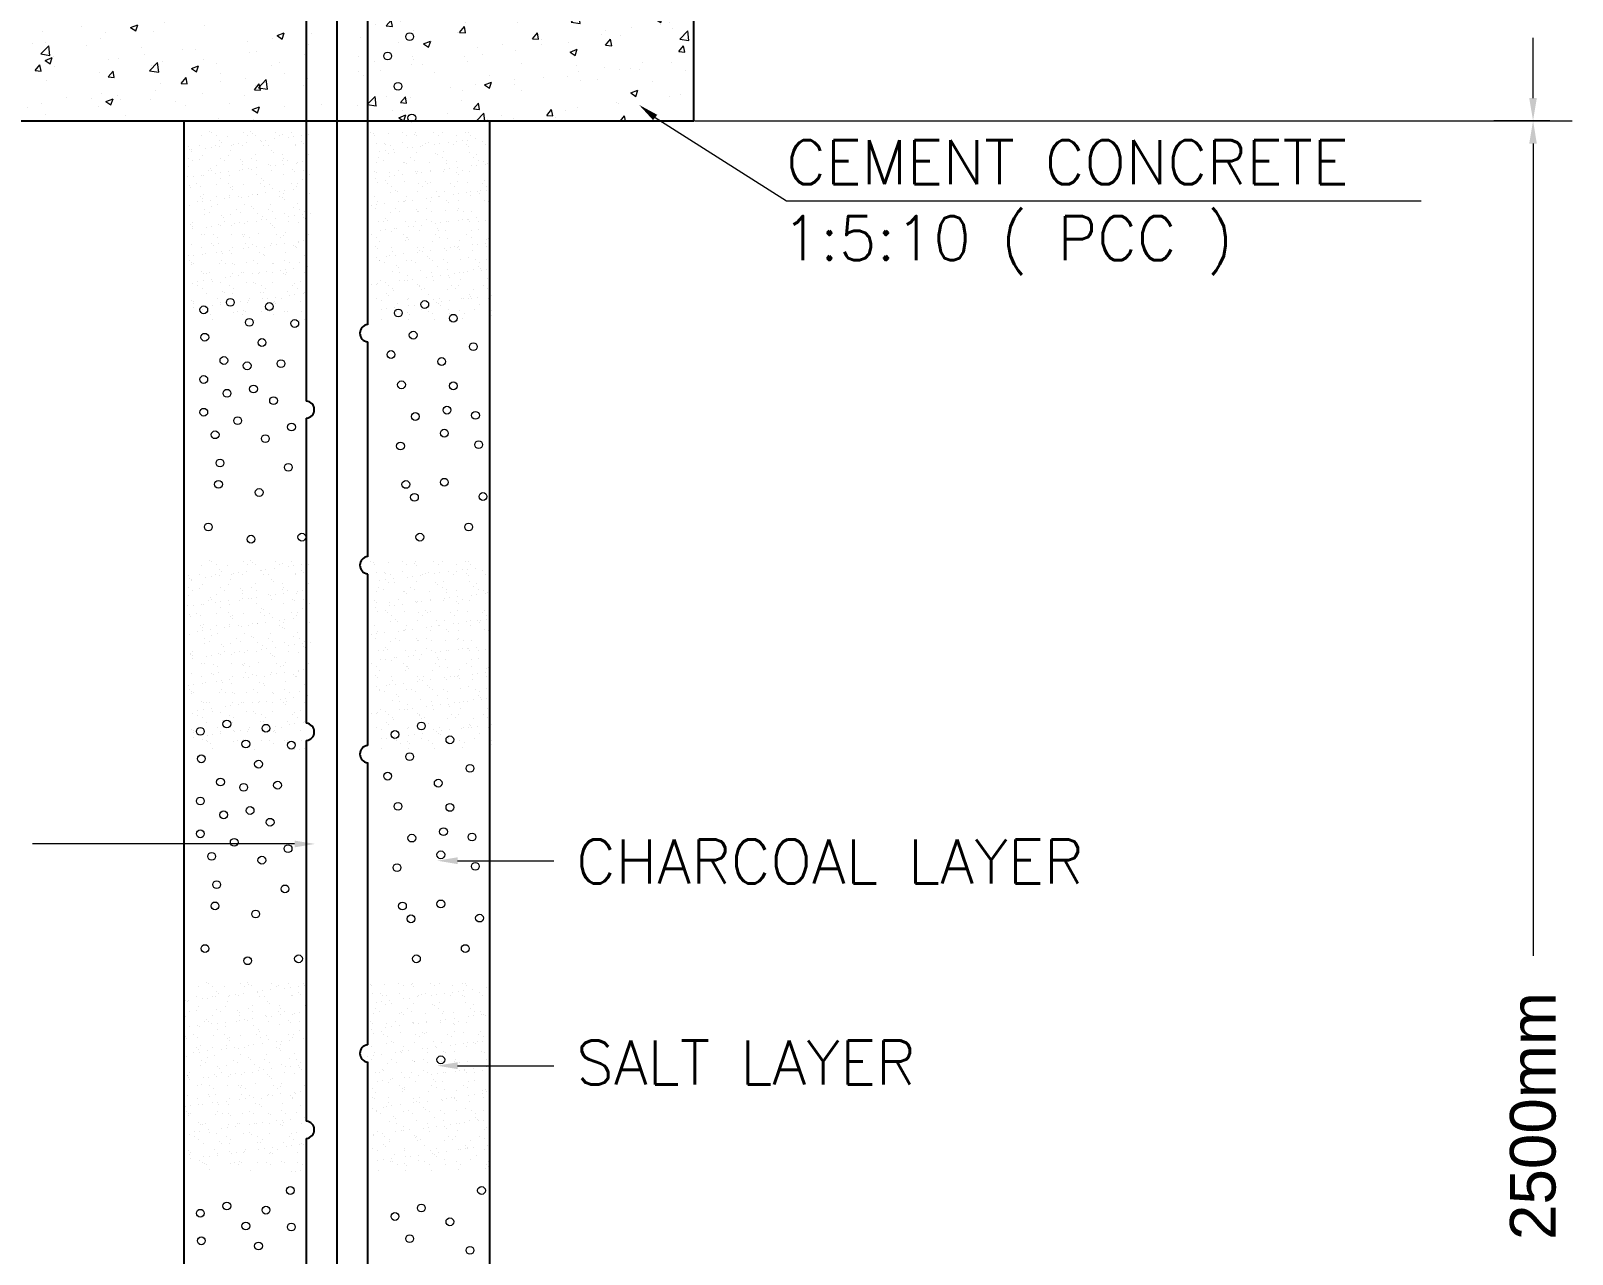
# Model space of a CAD drawing. Extents: x 3505867 to 3988380, y -625948 to -590408.
# Drawn here: x 3724660 to 3727260, y -615941 to -613877 of the extents above; entities that cross this region are included whole.
import ezdxf

# ---------------------------------------------------------------- set-up
doc = ezdxf.new("R2010")
doc.units = 0
doc.header["$LTSCALE"] = 6
doc.header["$MEASUREMENT"] = 0
doc.linetypes.add('CENTER', pattern=[50.8, 31.75, -6.35, 6.35, -6.35])
doc.layers.get('0').update_dxf_attribs({"linetype": 'CONTINUOUS'})
doc.layers.add('ELECTRICAL', color=5, linetype='CONTINUOUS')
doc.layers.add('EP', color=3, linetype='CONTINUOUS')
for name, color, linetype, lineweight in [('HAT', 250, 'CONTINUOUS', 5), ('TXT', 7, 'CONTINUOUS', 18), ('WORKING', 113, 'CONTINUOUS', 0)]:
    doc.layers.add(name, color=color, linetype=linetype, lineweight=lineweight)
doc.styles.add('ARIAL', font='')
doc.styles.add('ROMANS', font='romans.shx')
doc.styles.get('ARIAL').set_extended_font_data('Arial')

# ---------------------------------------------------------------- blocks, each defined once
blk = doc.blocks.new('*X205')
at = {"color": 0}
for p, q in [((2551.5, 7371.3), (2552.6, 7371.7)), ((2551.5, 7371.3), (2556.5, 7367.9)), ((2556.5, 7367.9), (2557.8, 7371.7)), ((2564.7, 7371.5), (2564.7, 7371.5)), ((2728.7, 7368.1), (2728.7, 7368.1)), ((2874.4, 7371.1), (2874.9, 7371.7)), ((2874.4, 7371.1), (2880.4, 7370.5)), ((2880.4, 7370.5), (2880.2, 7371.7)), ((2946.1, 7364.8), (2951, 7370.5)), ((2952.1, 7364.3), (2951, 7370.5)), ((2960.5, 7369.4), (2960.5, 7369.4)), ((3023.6, 7367.7), (3023.6, 7367.7)), ((3074.5, 7368.5), (3074.5, 7368.5)), ((3127.5, 7368.5), (3130.5, 7371.7)), ((3127.5, 7368.5), (3136.4, 7367.1)), ((3136.4, 7367.1), (3135.8, 7371.7)), ((3210.4, 7371.5), (3210.9, 7371.7)), ((3210.4, 7371.5), (3215.4, 7368.1)), ((3215.4, 7368.1), (3216.6, 7371.7)), ((3224.2, 7368.2), (3224.2, 7368.2)), ((2583.6, 7355.8), (2583.6, 7355.8)), ((2608.6, 7359.1), (2608.6, 7359.1)), ((2646.5, 7364.1), (2646.5, 7364.1)), ((2665.9, 7352.1), (2665.9, 7352.1)), ((2670.4, 7358.1), (2670.4, 7358.1)), ((2695.2, 7363.3), (2702.2, 7365.9)), ((2695.2, 7363.3), (2700.2, 7359.9)), ((2700.2, 7359.9), (2702.2, 7365.9)), ((2717.3, 7359.1), (2717.3, 7359.1)), ((2767.8, 7365.5), (2767.8, 7365.5)), ((2834.4, 7352.9), (2834.4, 7352.9)), ((2838.9, 7355.3), (2845.9, 7357.9)), ((2838.9, 7355.3), (2843.9, 7351.9)), ((2843.9, 7351.9), (2845.9, 7357.9)), ((2872.3, 7357.8), (2872.3, 7357.8)), ((2920.3, 7353.2), (2920.3, 7353.2)), ((2935.5, 7366.2), (2935.5, 7366.2)), ((2946.1, 7364.8), (2952.1, 7364.3)), ((2972.3, 7360.7), (2972.3, 7360.7)), ((3016.2, 7358.5), (3016.2, 7358.5)), ((3017.9, 7358.5), (3022.7, 7364.3)), ((3017.9, 7358.5), (3023.9, 7358)), ((3023.9, 7358), (3022.7, 7364.3)), ((3089.6, 7352.2), (3094.4, 7358)), ((3089.6, 7352.2), (3095.6, 7351.7)), ((3095.6, 7351.7), (3094.4, 7358)), ((3156.8, 7356.6), (3156.8, 7356.6)), ((3161.3, 7359.9), (3161.3, 7359.9)), ((3161.3, 7346), (3166.1, 7351.7)), ((3167.3, 7345.4), (3166.2, 7351.7)), ((3176.2, 7355.4), (3176.2, 7355.4)), ((3186.3, 7363.2), (3186.3, 7363.2)), ((3215.1, 7366.6), (3215.1, 7366.6)), ((3226.7, 7361.8), (3226.7, 7361.8)), ((3234.2, 7351.9), (3242, 7360.1)), ((3234.2, 7351.9), (3243.1, 7350.6)), ((3243.1, 7350.6), (3242, 7360.1)), ((2553.8, 7338.1), (2553.8, 7338.1)), ((2563.5, 7338.2), (2563.5, 7338.2)), ((2566.4, 7336.8), (2566.4, 7336.8)), ((2598.7, 7348), (2598.7, 7348)), ((2607.1, 7337.3), (2614.9, 7345.4)), ((2607.1, 7337.3), (2616, 7335.9)), ((2612.1, 7348.1), (2612.1, 7348.1)), ((2614, 7344.6), (2614, 7344.6)), ((2616, 7335.9), (2614.9, 7345.4)), ((2652.1, 7345.8), (2652.1, 7345.8)), ((2705.5, 7343.5), (2705.5, 7343.5)), ((2746.2, 7341.2), (2746.2, 7341.2)), ((2758.9, 7341.2), (2758.9, 7341.2)), ((2809.4, 7349.6), (2809.4, 7349.6)), ((2812.2, 7339), (2812.2, 7339)), ((2818.5, 7339.7), (2818.5, 7339.7)), ((2865.6, 7336.7), (2865.6, 7336.7)), ((2869.8, 7346.8), (2869.8, 7346.8)), ((2957.9, 7348.5), (2957.9, 7348.5)), ((2982.6, 7347.2), (2989.6, 7349.9)), ((2982.6, 7347.2), (2987.6, 7343.9)), ((2987.6, 7343.9), (2989.7, 7349.9)), ((3035.2, 7343.3), (3035.2, 7343.3)), ((3040.2, 7336.6), (3040.2, 7336.6)), ((3060.2, 7346.6), (3060.2, 7346.6)), ((3072.9, 7340.8), (3072.9, 7340.8)), ((3098.1, 7351.6), (3098.1, 7351.6)), ((3098.5, 7346.6), (3098.5, 7346.6)), ((3124.9, 7348.3), (3124.9, 7348.3)), ((3126.4, 7339.2), (3133.4, 7341.9)), ((3126.4, 7339.2), (3131.3, 7335.9)), ((3131.3, 7335.9), (3133.4, 7341.9)), ((3161.3, 7346), (3167.3, 7345.4)), ((3233.1, 7339.7), (3237.9, 7345.4)), ((3233.1, 7339.7), (3239, 7339.2)), ((3239, 7339.2), (3237.9, 7345.4)), ((2601.4, 7320.9), (2606.2, 7326.7)), ((2607.4, 7320.4), (2606.2, 7326.7)), ((2611.2, 7331), (2618.2, 7333.7)), ((2611.2, 7331), (2616.2, 7327.7)), ((2616.2, 7327.6), (2618.2, 7333.7)), ((2619.8, 7334.6), (2619.8, 7334.6)), ((2620.2, 7324.6), (2620.2, 7324.6)), ((2673.2, 7332.3), (2673.2, 7332.3)), ((2683.3, 7333), (2683.3, 7333)), ((2708.4, 7336.3), (2708.4, 7336.3)), ((2713.8, 7320.7), (2721.6, 7328.9)), ((2716, 7325.8), (2716, 7325.8)), ((2722.7, 7319.4), (2721.6, 7328.8)), ((2726.6, 7330.1), (2726.6, 7330.1)), ((2754.9, 7323), (2761.9, 7325.7)), ((2754.9, 7323), (2759.9, 7319.6)), ((2759.9, 7319.6), (2761.9, 7325.7)), ((2766.6, 7332.2), (2766.6, 7332.2)), ((2779.9, 7327.8), (2779.9, 7327.8)), ((2833.3, 7325.6), (2833.3, 7325.6)), ((2841.2, 7328.5), (2841.2, 7328.5)), ((2919, 7334.5), (2919, 7334.5)), ((2934.2, 7330), (2934.2, 7330)), ((2971.1, 7327.4), (2971.1, 7327.4)), ((2972.1, 7335), (2972.1, 7335)), ((2972.4, 7332.2), (2972.4, 7332.2)), ((2981.8, 7326.6), (2981.8, 7326.6)), ((3022.4, 7334.4), (3022.4, 7334.4)), ((3025.8, 7330), (3025.8, 7330)), ((3079.2, 7327.7), (3079.2, 7327.7)), ((3132.5, 7325.5), (3132.5, 7325.5)), ((3160, 7323.8), (3160, 7323.8)), ((3175, 7322.1), (3175, 7322.1)), ((3185.9, 7323.2), (3185.9, 7323.2)), ((3195, 7321.6), (3195, 7321.6)), ((3197.9, 7328.7), (3197.9, 7328.7)), ((3225.5, 7328.5), (3225.5, 7328.5)), ((2557.3, 7316.4), (2557.3, 7316.4)), ((2582.3, 7319.7), (2582.3, 7319.7)), ((2601.4, 7320.9), (2607.4, 7320.4)), ((2612.8, 7311.3), (2612.8, 7311.3)), ((2664.7, 7318.8), (2664.7, 7318.8)), ((2673.1, 7314.7), (2677.9, 7320.4)), ((2673.1, 7314.7), (2679.1, 7314.1)), ((2679.1, 7314.1), (2677.9, 7320.4)), ((2713.8, 7320.7), (2722.7, 7319.4)), ((2724.6, 7308.5), (2724.6, 7308.5)), ((2744.8, 7308.4), (2749.7, 7314.1)), ((2744.8, 7308.4), (2750.8, 7307.9)), ((2750.8, 7307.9), (2749.7, 7314.1)), ((2782.9, 7318.5), (2782.9, 7318.5)), ((2783.1, 7310.1), (2783.1, 7310.1)), ((2808.1, 7313.4), (2808.1, 7313.4)), ((2816.6, 7302.1), (2821.4, 7307.9)), ((2817.3, 7306.4), (2817.3, 7306.4)), ((2820.5, 7304.2), (2828.3, 7312.3)), ((2822.6, 7301.6), (2821.4, 7307.9)), ((2829.4, 7302.8), (2828.3, 7312.3)), ((2846, 7318.4), (2846, 7318.4)), ((2865.2, 7306.5), (2865.2, 7306.5)), ((2868.6, 7313.5), (2868.6, 7313.5)), ((2919.1, 7319.9), (2919.1, 7319.9)), ((2923.5, 7316.5), (2923.5, 7316.5)), ((2940.1, 7321), (2940.1, 7321)), ((2993.5, 7318.8), (2993.5, 7318.8)), ((3033.9, 7307.2), (3033.9, 7307.2)), ((3042.3, 7307), (3049.3, 7309.7)), ((3042.3, 7307), (3047.3, 7303.6)), ((3046.9, 7316.5), (3046.9, 7316.5)), ((3047.3, 7303.6), (3049.3, 7309.7)), ((3071.7, 7307.5), (3071.7, 7307.5)), ((3071.8, 7312.1), (3071.8, 7312.1)), ((3100.2, 7314.3), (3100.2, 7314.3)), ((3123.6, 7315), (3123.6, 7315)), ((3135, 7320.5), (3135, 7320.5)), ((3136.7, 7311.6), (3136.7, 7311.6)), ((3153.6, 7312), (3153.6, 7312)), ((3207, 7309.8), (3207, 7309.8)), ((3239.3, 7320.9), (3239.3, 7320.9)), ((2562.3, 7304.9), (2562.3, 7304.9)), ((2578.8, 7297.2), (2578.8, 7297.2)), ((2632.2, 7294.9), (2632.2, 7294.9)), ((2657, 7293.5), (2657, 7293.5)), ((2666.3, 7298.5), (2666.3, 7298.5)), ((2670.9, 7290.7), (2677.9, 7293.4)), ((2675.9, 7287.4), (2677.9, 7293.4)), ((2682.1, 7296.8), (2682.1, 7296.8)), ((2685.6, 7292.7), (2685.6, 7292.7)), ((2714.8, 7292.5), (2714.8, 7292.5)), ((2719.9, 7301.8), (2719.9, 7301.8)), ((2765.3, 7298.9), (2765.3, 7298.9)), ((2806.9, 7296.5), (2806.9, 7296.5)), ((2816.6, 7302.1), (2822.5, 7301.6)), ((2820.5, 7304.2), (2829.4, 7302.8)), ((2927.3, 7287.6), (2935.1, 7295.7)), ((2936.2, 7286.2), (2935.1, 7295.7)), ((2945.8, 7295.6), (2945.8, 7295.6)), ((2960, 7289.6), (2964.8, 7295.3)), ((2966, 7289), (2964.9, 7295.3)), ((2969.9, 7294.1), (2969.9, 7294.1)), ((3008.9, 7303.9), (3008.9, 7303.9)), ((3020, 7291.6), (3020, 7291.6)), ((3021.2, 7301.1), (3021.2, 7301.1)), ((3078.3, 7301.6), (3078.3, 7301.6)), ((3186, 7299), (3193.1, 7301.7)), ((3186, 7299), (3191, 7295.6)), ((3191, 7295.6), (3193.1, 7301.7)), ((3224.3, 7295.2), (3224.3, 7295.2)), ((3234.7, 7297.6), (3234.7, 7297.6)), ((2549.6, 7278.4), (2549.6, 7278.4)), ((2556, 7280.2), (2556, 7280.2)), ((2593.9, 7285.2), (2593.9, 7285.2)), ((2608, 7288.4), (2608, 7288.4)), ((2611.5, 7278), (2611.5, 7278)), ((2663.5, 7285.5), (2663.5, 7285.5)), ((2670.9, 7290.7), (2675.9, 7287.4)), ((2690.2, 7276.5), (2690.2, 7276.5)), ((2739, 7290.4), (2739, 7290.4)), ((2748.6, 7286.5), (2748.6, 7286.5)), ((2792.3, 7288.2), (2792.3, 7288.2)), ((2814.6, 7282.7), (2821.6, 7285.4)), ((2814.6, 7282.7), (2819.6, 7279.4)), ((2819.6, 7279.4), (2821.6, 7285.4)), ((2819.7, 7279), (2819.7, 7279)), ((2845.7, 7285.9), (2845.7, 7285.9)), ((2867.4, 7280.2), (2867.4, 7280.2)), ((2882.8, 7287.3), (2882.8, 7287.3)), ((2917.9, 7286.6), (2917.9, 7286.6)), ((2927.3, 7287.6), (2936.2, 7286.3)), ((2952.5, 7281.4), (2952.5, 7281.4)), ((2958.3, 7274.7), (2965.3, 7277.4)), ((2960, 7289.6), (2966, 7289)), ((2961.7, 7281.5), (2961.7, 7281.5)), ((2963.4, 7271.7), (2965.3, 7277.4)), ((3005.9, 7279.1), (3005.9, 7279.1)), ((3031.7, 7283.3), (3036.6, 7289)), ((3031.7, 7283.3), (3037.7, 7282.8)), ((3034.6, 7271.7), (3041.8, 7279.2)), ((3037.7, 7282.8), (3036.6, 7289)), ((3042.7, 7271.7), (3041.8, 7279.2)), ((3059.3, 7276.9), (3059.3, 7276.9)), ((3103.5, 7277), (3108.3, 7282.8)), ((3103.5, 7277), (3109.5, 7276.5)), ((3109.5, 7276.5), (3108.3, 7282.8)), ((3108.7, 7281), (3108.7, 7281)), ((3122.4, 7281.7), (3122.4, 7281.7)), ((3133.7, 7284.3), (3133.7, 7284.3)), ((3171.6, 7289.3), (3171.6, 7289.3)), ((3173.8, 7288.8), (3173.8, 7288.8)), ((3176, 7271.7), (3180, 7276.5)), ((3180.9, 7271.7), (3180, 7276.5)), ((2781.8, 7274), (2781.8, 7274)), ((2816.1, 7273.1), (2816.1, 7273.1)), ((2958.3, 7274.7), (2962.8, 7271.7)), ((3045.5, 7272.7), (3045.5, 7272.7)), ((3070.5, 7274.2), (3070.5, 7274.2)), ((3112.6, 7274.6), (3112.6, 7274.6)), ((3166, 7272.4), (3166, 7272.4))]:
    blk.add_line(p, q, dxfattribs=at)
blk = doc.blocks.new('*X206')
at = {"color": 0}
for p, q in [((2761.6, 4311.5), (2761.6, 4311.5)), ((2769.3, 4316.1), (2769.3, 4316.1)), ((2771.5, 4314.6), (2771.5, 4314.6)), ((2775.7, 4312), (2775.7, 4312)), ((2787.2, 4311.4), (2787.2, 4311.4)), ((2802.7, 4314.7), (2802.7, 4314.7)), ((2806.9, 4312), (2806.9, 4312)), ((2809.4, 4315.8), (2809.4, 4315.8)), ((2811.2, 4314.1), (2811.2, 4314.1)), ((2814.2, 4312.3), (2814.2, 4312.3)), ((2833.8, 4314.8), (2833.8, 4314.8)), ((2838, 4312.1), (2838, 4312.1)), ((2840.4, 4312.7), (2840.4, 4312.7)), ((2850, 4314.9), (2850, 4314.9)), ((2859.7, 4312), (2859.7, 4312)), ((2865, 4314.8), (2865, 4314.8)), ((2865.9, 4312.5), (2865.9, 4312.5)), ((2927.2, 4314.9), (2927.2, 4314.9)), ((2930.6, 4313.6), (2930.6, 4313.6)), ((2931.5, 4312.2), (2931.5, 4312.2)), ((2944.7, 4313.7), (2944.7, 4313.7)), ((2958.4, 4315), (2958.4, 4315)), ((2962.6, 4312.3), (2962.6, 4312.3)), ((2970.6, 4313.3), (2970.6, 4313.3)), ((2971.7, 4314.7), (2971.7, 4314.7)), ((2972.4, 4311.6), (2972.4, 4311.6)), ((2989.5, 4315), (2989.5, 4315)), ((2993.7, 4312.3), (2993.7, 4312.3)), ((2997.9, 4315), (2997.9, 4315)), ((3011.2, 4312.4), (3011.2, 4312.4)), ((3020.7, 4315.1), (3020.7, 4315.1)), ((3023.5, 4314.9), (3023.5, 4314.9)), ((3024.9, 4312.4), (3024.9, 4312.4)), ((2748.1, 4301.1), (2748.1, 4301.1)), ((2749.2, 4298.2), (2749.2, 4298.2)), ((2751.1, 4296.5), (2751.1, 4296.5)), ((2752, 4297.8), (2752, 4297.8)), ((2759.8, 4302.2), (2759.8, 4302.2)), ((2765.6, 4299.6), (2765.6, 4299.6)), ((2770.8, 4300.3), (2770.8, 4300.3)), ((2775.1, 4302.1), (2775.1, 4302.1)), ((2778.9, 4301.4), (2778.9, 4301.4)), ((2779.3, 4307), (2779.3, 4307)), ((2781.1, 4305.3), (2781.1, 4305.3)), ((2789.8, 4297.3), (2789.8, 4297.3)), ((2790.9, 4302.3), (2790.9, 4302.3)), ((2792.5, 4303.2), (2792.5, 4303.2)), ((2797.7, 4303.8), (2797.7, 4303.8)), ((2801.3, 4302.4), (2801.3, 4302.4)), ((2805.9, 4304.9), (2805.9, 4304.9)), ((2819.4, 4306.7), (2819.4, 4306.7)), ((2819.9, 4306.1), (2819.9, 4306.1)), ((2822.1, 4302.3), (2822.1, 4302.3)), ((2824.6, 4307.4), (2824.6, 4307.4)), ((2826.9, 4302.3), (2826.9, 4302.3)), ((2829.9, 4297), (2829.9, 4297)), ((2832.8, 4308.5), (2832.8, 4308.5)), ((2846.4, 4310.2), (2846.4, 4310.2)), ((2851.6, 4310.9), (2851.6, 4310.9)), ((2853.2, 4302.4), (2853.2, 4302.4)), ((2853.9, 4303.3), (2853.9, 4303.3)), ((2859.9, 4305.8), (2859.9, 4305.8)), ((2861.8, 4304.1), (2861.8, 4304.1)), ((2932.6, 4304.5), (2932.6, 4304.5)), ((2936.3, 4296.2), (2936.3, 4296.2)), ((2940.5, 4304.5), (2940.5, 4304.5)), ((2941.5, 4296.9), (2941.5, 4296.9)), ((2942.4, 4302.8), (2942.4, 4302.8)), ((2946.6, 4302.6), (2946.6, 4302.6)), ((2949.7, 4297.9), (2949.7, 4297.9)), ((2958.8, 4304.8), (2958.8, 4304.8)), ((2963.3, 4299.7), (2963.3, 4299.7)), ((2968.5, 4300.4), (2968.5, 4300.4)), ((2976.6, 4301.5), (2976.6, 4301.5)), ((2977.8, 4302.6), (2977.8, 4302.6)), ((2981.1, 4303.6), (2981.1, 4303.6)), ((2984.4, 4304.7), (2984.4, 4304.7)), ((2990.2, 4303.3), (2990.2, 4303.3)), ((2995.4, 4304), (2995.4, 4304)), ((3003.5, 4305), (3003.5, 4305)), ((3008.9, 4302.7), (3008.9, 4302.7)), ((3011.4, 4305.7), (3011.4, 4305.7)), ((3017.1, 4306.8), (3017.1, 4306.8)), ((3021.2, 4303.3), (3021.2, 4303.3)), ((3022.3, 4307.5), (3022.3, 4307.5)), ((3023, 4301.6), (3023, 4301.6)), ((3030.4, 4308.6), (3030.4, 4308.6)), ((3037.6, 4306), (3037.6, 4306)), ((3040.1, 4302.7), (3040.1, 4302.7)), ((3044, 4310.4), (3044, 4310.4)), ((2748.5, 4289.5), (2748.5, 4289.5)), ((2748.7, 4281.9), (2748.7, 4281.9)), ((2752.7, 4286.9), (2752.7, 4286.9)), ((2759.8, 4288.5), (2759.8, 4288.5)), ((2762.2, 4292.2), (2762.2, 4292.2)), ((2775.7, 4282.8), (2775.7, 4282.8)), ((2779.6, 4289.6), (2779.6, 4289.6)), ((2783.8, 4286.9), (2783.8, 4286.9)), ((2787.8, 4292.1), (2787.8, 4292.1)), ((2799.8, 4288.2), (2799.8, 4288.2)), ((2801.6, 4286.5), (2801.6, 4286.5)), ((2801.9, 4283.2), (2801.9, 4283.2)), ((2810.7, 4289.7), (2810.7, 4289.7)), ((2814.8, 4293.1), (2814.8, 4293.1)), ((2815, 4287), (2815, 4287)), ((2827.5, 4283), (2827.5, 4283)), ((2828.7, 4282), (2828.7, 4282)), ((2831.7, 4295.3), (2831.7, 4295.3)), ((2833.9, 4282.7), (2833.9, 4282.7)), ((2840.4, 4287.3), (2840.4, 4287.3)), ((2841, 4293.4), (2841, 4293.4)), ((2841.9, 4289.7), (2841.9, 4289.7)), ((2842, 4283.8), (2842, 4283.8)), ((2846.1, 4287), (2846.1, 4287)), ((2854.5, 4284), (2854.5, 4284)), ((2855.6, 4285.6), (2855.6, 4285.6)), ((2860.8, 4286.2), (2860.8, 4286.2)), ((2866.6, 4293.3), (2866.6, 4293.3)), ((2933.3, 4285.2), (2933.3, 4285.2)), ((2935.3, 4289.9), (2935.3, 4289.9)), ((2939.5, 4287.2), (2939.5, 4287.2)), ((2945.3, 4294.5), (2945.3, 4294.5)), ((2951.1, 4294.9), (2951.1, 4294.9)), ((2959.5, 4285.5), (2959.5, 4285.5)), ((2961, 4285.7), (2961, 4285.7)), ((2962.9, 4284.1), (2962.9, 4284.1)), ((2966.5, 4289.9), (2966.5, 4289.9)), ((2970.7, 4287.3), (2970.7, 4287.3)), ((2972.3, 4295.4), (2972.3, 4295.4)), ((2985, 4285.4), (2985, 4285.4)), ((2991.1, 4294.5), (2991.1, 4294.5)), ((2992.9, 4292.8), (2992.9, 4292.8)), ((2997.6, 4290), (2997.6, 4290)), ((2998.5, 4295.8), (2998.5, 4295.8)), ((3001.6, 4284.9), (3001.6, 4284.9)), ((3001.8, 4287.3), (3001.8, 4287.3)), ((3012, 4286.4), (3012, 4286.4)), ((3024.1, 4295.6), (3024.1, 4295.6)), ((3026.3, 4282.1), (3026.3, 4282.1)), ((3028.7, 4290.1), (3028.7, 4290.1)), ((3031.5, 4282.8), (3031.5, 4282.8)), ((3031.7, 4293.6), (3031.7, 4293.6)), ((3033, 4287.4), (3033, 4287.4)), ((3038.2, 4286.7), (3038.2, 4286.7)), ((3039.6, 4283.9), (3039.6, 4283.9)), ((3041.7, 4284.5), (3041.7, 4284.5)), ((3043.5, 4282.8), (3043.5, 4282.8)), ((2747.9, 4271.4), (2747.9, 4271.4)), ((2753.1, 4272.1), (2753.1, 4272.1)), ((2761.2, 4273.1), (2761.2, 4273.1)), ((2762.9, 4272.9), (2762.9, 4272.9)), ((2767.9, 4277.2), (2767.9, 4277.2)), ((2769.7, 4279.4), (2769.7, 4279.4)), ((2771.6, 4277.7), (2771.6, 4277.7)), ((2774.8, 4274.9), (2774.8, 4274.9)), ((2780, 4275.6), (2780, 4275.6)), ((2780.3, 4269.8), (2780.3, 4269.8)), ((2788.2, 4276.7), (2788.2, 4276.7)), ((2788.4, 4272.8), (2788.4, 4272.8)), ((2799, 4277.2), (2799, 4277.2)), ((2801.7, 4278.5), (2801.7, 4278.5)), ((2807, 4279.2), (2807, 4279.2)), ((2810.3, 4278.5), (2810.3, 4278.5)), ((2815.1, 4280.2), (2815.1, 4280.2)), ((2815.4, 4273.8), (2815.4, 4273.8)), ((2820.3, 4269.4), (2820.3, 4269.4)), ((2822.1, 4267.7), (2822.1, 4267.7)), ((2830.1, 4277.3), (2830.1, 4277.3)), ((2841.6, 4274.1), (2841.6, 4274.1)), ((2850.4, 4278.2), (2850.4, 4278.2)), ((2852.2, 4276.5), (2852.2, 4276.5)), ((2860.9, 4268.5), (2860.9, 4268.5)), ((2861.3, 4277.4), (2861.3, 4277.4)), ((2867.2, 4274), (2867.2, 4274)), ((2931, 4277), (2931, 4277)), ((2932, 4269.7), (2932, 4269.7)), ((2932.8, 4275.3), (2932.8, 4275.3)), ((2933.9, 4265.9), (2933.9, 4265.9)), ((2941.5, 4267.3), (2941.5, 4267.3)), ((2945.6, 4271.5), (2945.6, 4271.5)), ((2946, 4275.2), (2946, 4275.2)), ((2950.8, 4272.2), (2950.8, 4272.2)), ((2954.7, 4277.5), (2954.7, 4277.5)), ((2958.9, 4273.3), (2958.9, 4273.3)), ((2960.1, 4266.3), (2960.1, 4266.3)), ((2971.6, 4276.1), (2971.6, 4276.1)), ((2972.5, 4275.1), (2972.5, 4275.1)), ((2973, 4276.2), (2973, 4276.2)), ((2977.7, 4275.7), (2977.7, 4275.7)), ((2981.5, 4267), (2981.5, 4267)), ((2985.7, 4266.1), (2985.7, 4266.1)), ((2985.8, 4276.8), (2985.8, 4276.8)), ((2985.9, 4277.6), (2985.9, 4277.6)), ((2999.2, 4276.5), (2999.2, 4276.5)), ((2999.4, 4278.6), (2999.4, 4278.6)), ((3004.6, 4279.3), (3004.6, 4279.3)), ((3011.6, 4275.7), (3011.6, 4275.7)), ((3012.7, 4280.4), (3012.7, 4280.4)), ((3012.7, 4267.1), (3012.7, 4267.1)), ((3013.4, 4274.1), (3013.4, 4274.1)), ((3017, 4277.6), (3017, 4277.6)), ((3022.1, 4266.1), (3022.1, 4266.1)), ((3024.7, 4276.4), (3024.7, 4276.4)), ((3038.9, 4267.4), (3038.9, 4267.4)), ((2749.4, 4262.6), (2749.4, 4262.6)), ((2750.2, 4261), (2750.2, 4261)), ((2756.5, 4264.5), (2756.5, 4264.5)), ((2760.2, 4251.9), (2760.2, 4251.9)), ((2760.8, 4261.8), (2760.8, 4261.8)), ((2763.5, 4253.7), (2763.5, 4253.7)), ((2775.9, 4252.1), (2775.9, 4252.1)), ((2776.4, 4263.6), (2776.4, 4263.6)), ((2787.7, 4264.6), (2787.7, 4264.6)), ((2789.1, 4253.5), (2789.1, 4253.5)), ((2789.3, 4250.9), (2789.3, 4250.9)), ((2790.2, 4260.6), (2790.2, 4260.6)), ((2791.9, 4261.9), (2791.9, 4261.9)), ((2792.1, 4259), (2792.1, 4259)), ((2797.4, 4252), (2797.4, 4252)), ((2800.8, 4251), (2800.8, 4251)), ((2802.6, 4263.9), (2802.6, 4263.9)), ((2807.1, 4252.2), (2807.1, 4252.2)), ((2811, 4253.8), (2811, 4253.8)), ((2816.1, 4254.5), (2816.1, 4254.5)), ((2816.2, 4254.5), (2816.2, 4254.5)), ((2818.8, 4264.6), (2818.8, 4264.6)), ((2823, 4261.9), (2823, 4261.9)), ((2824.3, 4255.6), (2824.3, 4255.6)), ((2828.1, 4263.8), (2828.1, 4263.8)), ((2830.8, 4259.8), (2830.8, 4259.8)), ((2837.9, 4257.3), (2837.9, 4257.3)), ((2838.2, 4252.3), (2838.2, 4252.3)), ((2840.8, 4250.6), (2840.8, 4250.6)), ((2842.3, 4254.9), (2842.3, 4254.9)), ((2843.1, 4258), (2843.1, 4258)), ((2850, 4264.7), (2850, 4264.7)), ((2851.2, 4259.1), (2851.2, 4259.1)), ((2854.2, 4262), (2854.2, 4262)), ((2855.1, 4264.7), (2855.1, 4264.7)), ((2864.8, 4260.9), (2864.8, 4260.9)), ((2867.8, 4254.7), (2867.8, 4254.7)), ((2931.6, 4252.4), (2931.6, 4252.4)), ((2943.4, 4264.8), (2943.4, 4264.8)), ((2946.6, 4255.9), (2946.6, 4255.9)), ((2947.6, 4262.2), (2947.6, 4262.2)), ((2951.5, 4258.2), (2951.5, 4258.2)), ((2953.3, 4256.5), (2953.3, 4256.5)), ((2962.8, 4252.5), (2962.8, 4252.5)), ((2973.6, 4256.9), (2973.6, 4256.9)), ((2974.5, 4264.9), (2974.5, 4264.9)), ((2978.7, 4262.2), (2978.7, 4262.2)), ((2983.4, 4265.3), (2983.4, 4265.3)), ((2986.9, 4251.1), (2986.9, 4251.1)), ((2992.1, 4257.3), (2992.1, 4257.3)), ((2993.9, 4252.5), (2993.9, 4252.5)), ((2995, 4252.1), (2995, 4252.1)), ((2999.8, 4257.2), (2999.8, 4257.2)), ((3005.7, 4265), (3005.7, 4265)), ((3008.6, 4253.9), (3008.6, 4253.9)), ((3009.9, 4262.3), (3009.9, 4262.3)), ((3013.8, 4254.6), (3013.8, 4254.6)), ((3021.9, 4255.7), (3021.9, 4255.7)), ((3025.1, 4252.6), (3025.1, 4252.6)), ((3025.4, 4257.1), (3025.4, 4257.1)), ((3032.1, 4257), (3032.1, 4257)), ((3033.9, 4255.3), (3033.9, 4255.3)), ((3035.5, 4257.5), (3035.5, 4257.5)), ((3036.8, 4265), (3036.8, 4265)), ((3040.7, 4258.2), (3040.7, 4258.2)), ((3041, 4262.3), (3041, 4262.3)), ((2750, 4243.3), (2750, 4243.3)), ((2757.1, 4246.7), (2757.1, 4246.7)), ((2762, 4250.2), (2762, 4250.2)), ((2762.3, 4247.4), (2762.3, 4247.4)), ((2764.6, 4239.5), (2764.6, 4239.5)), ((2768.8, 4236.8), (2768.8, 4236.8)), ((2770.5, 4248.5), (2770.5, 4248.5)), ((2770.7, 4242.2), (2770.7, 4242.2)), ((2777, 4244.3), (2777, 4244.3)), ((2784, 4250.3), (2784, 4250.3)), ((2795.8, 4239.5), (2795.8, 4239.5)), ((2800, 4236.8), (2800, 4236.8)), ((2803.2, 4244.6), (2803.2, 4244.6)), ((2810.7, 4241.9), (2810.7, 4241.9)), ((2812.6, 4240.2), (2812.6, 4240.2)), ((2826.9, 4239.6), (2826.9, 4239.6)), ((2828.8, 4244.5), (2828.8, 4244.5)), ((2831.1, 4236.9), (2831.1, 4236.9)), ((2842.6, 4249), (2842.6, 4249)), ((2842.9, 4235.6), (2842.9, 4235.6)), ((2851.3, 4241), (2851.3, 4241)), ((2855.8, 4245.5), (2855.8, 4245.5)), ((2858, 4239.6), (2858, 4239.6)), ((2862.3, 4236.9), (2862.3, 4236.9)), ((2927.9, 4243.3), (2927.9, 4243.3)), ((2932, 4239.8), (2932, 4239.8)), ((2933.1, 4244), (2933.1, 4244)), ((2934.5, 4246.7), (2934.5, 4246.7)), ((2941.2, 4245), (2941.2, 4245)), ((2947.2, 4236.6), (2947.2, 4236.6)), ((2951.5, 4239.8), (2951.5, 4239.8)), ((2954.8, 4246.8), (2954.8, 4246.8)), ((2955.7, 4237.1), (2955.7, 4237.1)), ((2960, 4247.5), (2960, 4247.5)), ((2960.7, 4247), (2960.7, 4247)), ((2962, 4248.5), (2962, 4248.5)), ((2968.1, 4248.6), (2968.1, 4248.6)), ((2972, 4239.4), (2972, 4239.4)), ((2973.8, 4237.7), (2973.8, 4237.7)), ((2974.2, 4237.6), (2974.2, 4237.6)), ((2981.7, 4250.4), (2981.7, 4250.4)), ((2982.6, 4239.9), (2982.6, 4239.9)), ((2986.3, 4246.9), (2986.3, 4246.9)), ((2986.8, 4237.2), (2986.8, 4237.2)), ((3000.4, 4238), (3000.4, 4238)), ((3002, 4248.2), (3002, 4248.2)), ((3003.9, 4246.5), (3003.9, 4246.5)), ((3012.6, 4238.5), (3012.6, 4238.5)), ((3013.3, 4247.8), (3013.3, 4247.8)), ((3013.7, 4239.9), (3013.7, 4239.9)), ((3018, 4237.2), (3018, 4237.2)), ((3026, 4237.8), (3026, 4237.8)), ((3039.5, 4248.2), (3039.5, 4248.2)), ((3042.6, 4247.3), (3042.6, 4247.3)), ((3044.9, 4240), (3044.9, 4240)), ((2750.6, 4224.3), (2750.6, 4224.3)), ((2750.6, 4224.1), (2750.6, 4224.1)), ((2752.4, 4222.6), (2752.4, 4222.6)), ((2752.9, 4227), (2752.9, 4227)), ((2764.1, 4234.4), (2764.1, 4234.4)), ((2766.4, 4222), (2766.4, 4222)), ((2771.6, 4222.7), (2771.6, 4222.7)), ((2777.6, 4225), (2777.6, 4225)), ((2779.7, 4223.8), (2779.7, 4223.8)), ((2780.7, 4233.1), (2780.7, 4233.1)), ((2782.5, 4231.4), (2782.5, 4231.4)), ((2784, 4227.1), (2784, 4227.1)), ((2789.7, 4234.3), (2789.7, 4234.3)), ((2791.2, 4223.4), (2791.2, 4223.4)), ((2793.3, 4225.6), (2793.3, 4225.6)), ((2798.5, 4226.3), (2798.5, 4226.3)), ((2803.8, 4225.4), (2803.8, 4225.4)), ((2806.6, 4227.3), (2806.6, 4227.3)), ((2815.2, 4227.2), (2815.2, 4227.2)), ((2816.7, 4235.3), (2816.7, 4235.3)), ((2820.2, 4229.1), (2820.2, 4229.1)), ((2821.3, 4232.2), (2821.3, 4232.2)), ((2825.4, 4229.8), (2825.4, 4229.8)), ((2829.4, 4225.2), (2829.4, 4225.2)), ((2831.2, 4223.1), (2831.2, 4223.1)), ((2833.1, 4221.4), (2833.1, 4221.4)), ((2833.5, 4230.9), (2833.5, 4230.9)), ((2846.3, 4227.2), (2846.3, 4227.2)), ((2847.1, 4232.7), (2847.1, 4232.7)), ((2852.3, 4233.3), (2852.3, 4233.3)), ((2856.4, 4226.2), (2856.4, 4226.2)), ((2860.4, 4234.4), (2860.4, 4234.4)), ((2861.3, 4231.9), (2861.3, 4231.9)), ((2863.1, 4230.2), (2863.1, 4230.2)), ((2868.5, 4235.5), (2868.5, 4235.5)), ((2935.2, 4227.4), (2935.2, 4227.4)), ((2939.7, 4227.4), (2939.7, 4227.4)), ((2941.9, 4230.6), (2941.9, 4230.6)), ((2943.7, 4228.9), (2943.7, 4228.9)), ((2952.4, 4221), (2952.4, 4221)), ((2961.3, 4227.7), (2961.3, 4227.7)), ((2964, 4222.2), (2964, 4222.2)), ((2969.2, 4222.8), (2969.2, 4222.8)), ((2970.9, 4227.4), (2970.9, 4227.4)), ((2977.3, 4223.9), (2977.3, 4223.9)), ((2982.5, 4229.7), (2982.5, 4229.7)), ((2986.9, 4227.6), (2986.9, 4227.6)), ((2990.9, 4225.7), (2990.9, 4225.7)), ((2992.5, 4220.6), (2992.5, 4220.6)), ((2996.1, 4226.4), (2996.1, 4226.4)), ((3002, 4227.5), (3002, 4227.5)), ((3004.2, 4227.5), (3004.2, 4227.5)), ((3013.9, 4228.6), (3013.9, 4228.6)), ((3017.8, 4229.2), (3017.8, 4229.2)), ((3022.5, 4229.4), (3022.5, 4229.4)), ((3023, 4229.9), (3023, 4229.9)), ((3024.4, 4227.7), (3024.4, 4227.7)), ((3031.2, 4231), (3031.2, 4231)), ((3033.1, 4227.6), (3033.1, 4227.6)), ((3040.1, 4228.9), (3040.1, 4228.9)), ((3044.7, 4232.8), (3044.7, 4232.8)), ((2752.8, 4220.2), (2752.8, 4220.2)), ((2761.1, 4214.6), (2761.1, 4214.6)), ((2764.7, 4215.1), (2764.7, 4215.1)), ((2771.1, 4205.5), (2771.1, 4205.5)), ((2772.7, 4214.4), (2772.7, 4214.4)), ((2776.9, 4211.7), (2776.9, 4211.7)), ((2778.3, 4205.8), (2778.3, 4205.8)), ((2790.3, 4215), (2790.3, 4215)), ((2801.2, 4214.3), (2801.2, 4214.3)), ((2803, 4212.6), (2803, 4212.6)), ((2803.8, 4214.5), (2803.8, 4214.5)), ((2804.4, 4206.1), (2804.4, 4206.1)), ((2808.1, 4211.8), (2808.1, 4211.8)), ((2817.3, 4216), (2817.3, 4216)), ((2830, 4206), (2830, 4206)), ((2835, 4214.5), (2835, 4214.5)), ((2839.2, 4211.8), (2839.2, 4211.8)), ((2841.8, 4213.4), (2841.8, 4213.4)), ((2842.7, 4206.2), (2842.7, 4206.2)), ((2843.5, 4216.3), (2843.5, 4216.3)), ((2856.3, 4208), (2856.3, 4208)), ((2857, 4206.9), (2857, 4206.9)), ((2861.5, 4208.7), (2861.5, 4208.7)), ((2866.1, 4214.6), (2866.1, 4214.6)), ((2928.4, 4214.7), (2928.4, 4214.7)), ((2932.6, 4212), (2932.6, 4212)), ((2935.8, 4208.1), (2935.8, 4208.1)), ((2937.1, 4218.6), (2937.1, 4218.6)), ((2942.3, 4219.3), (2942.3, 4219.3)), ((2947.9, 4217.4), (2947.9, 4217.4)), ((2950.4, 4220.4), (2950.4, 4220.4)), ((2959.5, 4214.8), (2959.5, 4214.8)), ((2962, 4208.5), (2962, 4208.5)), ((2962.4, 4211.9), (2962.4, 4211.9)), ((2963.8, 4212.1), (2963.8, 4212.1)), ((2964.2, 4210.2), (2964.2, 4210.2)), ((2974.9, 4218.4), (2974.9, 4218.4)), ((2987.6, 4208.3), (2987.6, 4208.3)), ((2990.7, 4214.8), (2990.7, 4214.8)), ((2994.3, 4218.9), (2994.3, 4218.9)), ((2994.9, 4212.1), (2994.9, 4212.1)), ((3001, 4218.7), (3001, 4218.7)), ((3003, 4211), (3003, 4211)), ((3014.6, 4209.3), (3014.6, 4209.3)), ((3021.8, 4214.9), (3021.8, 4214.9)), ((3026, 4212.2), (3026, 4212.2)), ((3026.6, 4218.6), (3026.6, 4218.6)), ((3032.3, 4205.3), (3032.3, 4205.3)), ((3033.1, 4219.7), (3033.1, 4219.7)), ((3040.4, 4206.3), (3040.4, 4206.3)), ((3040.7, 4209.6), (3040.7, 4209.6)), ((3043, 4210.6), (3043, 4210.6)), ((3044.9, 4208.9), (3044.9, 4208.9)), ((2748.7, 4193.8), (2748.7, 4193.8)), ((2751.3, 4204.8), (2751.3, 4204.8)), ((2753.9, 4194.5), (2753.9, 4194.5)), ((2760.9, 4202), (2760.9, 4202)), ((2762, 4195.6), (2762, 4195.6)), ((2765.4, 4195.9), (2765.4, 4195.9)), ((2772.9, 4203.8), (2772.9, 4203.8)), ((2775.6, 4197.4), (2775.6, 4197.4)), ((2780.8, 4198), (2780.8, 4198)), ((2781.6, 4195.9), (2781.6, 4195.9)), ((2788.9, 4199.1), (2788.9, 4199.1)), ((2791, 4195.7), (2791, 4195.7)), ((2792.1, 4202.1), (2792.1, 4202.1)), ((2802.5, 4200.9), (2802.5, 4200.9)), ((2807.7, 4201.6), (2807.7, 4201.6)), ((2811.7, 4204.6), (2811.7, 4204.6)), ((2815.8, 4202.7), (2815.8, 4202.7)), ((2818, 4196.7), (2818, 4196.7)), ((2821.7, 4195.5), (2821.7, 4195.5)), ((2823.2, 4202.1), (2823.2, 4202.1)), ((2823.5, 4193.8), (2823.5, 4193.8)), ((2829.4, 4204.4), (2829.4, 4204.4)), ((2834.6, 4205.1), (2834.6, 4205.1)), ((2844.1, 4197), (2844.1, 4197)), ((2851.7, 4204.3), (2851.7, 4204.3)), ((2853.6, 4202.6), (2853.6, 4202.6)), ((2854.4, 4202.2), (2854.4, 4202.2)), ((2862.3, 4194.6), (2862.3, 4194.6)), ((2932.3, 4203.1), (2932.3, 4203.1)), ((2932.7, 4192.2), (2932.7, 4192.2)), ((2934.2, 4201.4), (2934.2, 4201.4)), ((2942.9, 4193.4), (2942.9, 4193.4)), ((2946.3, 4193.9), (2946.3, 4193.9)), ((2947.8, 4202.3), (2947.8, 4202.3)), ((2948.5, 4198.1), (2948.5, 4198.1)), ((2951.5, 4194.6), (2951.5, 4194.6)), ((2959.6, 4195.7), (2959.6, 4195.7)), ((2972.9, 4202.2), (2972.9, 4202.2)), ((2973.2, 4197.5), (2973.2, 4197.5)), ((2975.5, 4199.1), (2975.5, 4199.1)), ((2978.4, 4198.2), (2978.4, 4198.2)), ((2978.9, 4202.4), (2978.9, 4202.4)), ((2982.9, 4193.1), (2982.9, 4193.1)), ((2984.7, 4191.4), (2984.7, 4191.4)), ((2986.5, 4199.2), (2986.5, 4199.2)), ((3000.1, 4201), (3000.1, 4201)), ((3001.7, 4199.4), (3001.7, 4199.4)), ((3005.3, 4201.7), (3005.3, 4201.7)), ((3010.1, 4202.5), (3010.1, 4202.5)), ((3013, 4201.8), (3013, 4201.8)), ((3013.5, 4202.8), (3013.5, 4202.8)), ((3014.8, 4200.2), (3014.8, 4200.2)), ((3023.5, 4192.2), (3023.5, 4192.2)), ((3027.1, 4204.6), (3027.1, 4204.6)), ((3027.3, 4199.3), (3027.3, 4199.3)), ((3041.2, 4202.5), (3041.2, 4202.5)), ((3041.4, 4190.4), (3041.4, 4190.4)), ((2749.6, 4189.3), (2749.6, 4189.3)), ((2751.6, 4187.1), (2751.6, 4187.1)), ((2751.9, 4185.5), (2751.9, 4185.5)), ((2753.8, 4186.6), (2753.8, 4186.6)), ((2761.5, 4178), (2761.5, 4178)), ((2763.4, 4176.3), (2763.4, 4176.3)), ((2766, 4176.6), (2766, 4176.6)), ((2769, 4177), (2769, 4177)), ((2778.9, 4186.5), (2778.9, 4186.5)), ((2780.8, 4189.4), (2780.8, 4189.4)), ((2785, 4186.7), (2785, 4186.7)), ((2791.6, 4186.7), (2791.6, 4186.7)), ((2791.6, 4176.5), (2791.6, 4176.5)), ((2793.4, 4185.1), (2793.4, 4185.1)), ((2800.2, 4177), (2800.2, 4177)), ((2802.1, 4177.1), (2802.1, 4177.1)), ((2805.1, 4186.8), (2805.1, 4186.8)), ((2811.7, 4176.2), (2811.7, 4176.2)), ((2811.9, 4189.4), (2811.9, 4189.4)), ((2816.1, 4186.7), (2816.1, 4186.7)), ((2816.9, 4176.9), (2816.9, 4176.9)), ((2818.6, 4177.4), (2818.6, 4177.4)), ((2825, 4178), (2825, 4178)), ((2830.7, 4186.7), (2830.7, 4186.7)), ((2831.3, 4177.1), (2831.3, 4177.1)), ((2832.2, 4185.9), (2832.2, 4185.9)), ((2838.6, 4179.8), (2838.6, 4179.8)), ((2842.2, 4176.7), (2842.2, 4176.7)), ((2843.1, 4189.5), (2843.1, 4189.5)), ((2843.8, 4180.4), (2843.8, 4180.4)), ((2844, 4175.1), (2844, 4175.1)), ((2844.8, 4177.8), (2844.8, 4177.8)), ((2847.3, 4186.8), (2847.3, 4186.8)), ((2852, 4181.5), (2852, 4181.5)), ((2857.7, 4187.7), (2857.7, 4187.7)), ((2862.5, 4177.1), (2862.5, 4177.1)), ((2865.5, 4183.3), (2865.5, 4183.3)), ((2936.4, 4188.9), (2936.4, 4188.9)), ((2936.5, 4189.7), (2936.5, 4189.7)), ((2940.7, 4187), (2940.7, 4187)), ((2949.1, 4178.8), (2949.1, 4178.8)), ((2952.8, 4184.3), (2952.8, 4184.3)), ((2954.7, 4182.6), (2954.7, 4182.6)), ((2955.9, 4177.3), (2955.9, 4177.3)), ((2962.6, 4189.2), (2962.6, 4189.2)), ((2967.6, 4189.7), (2967.6, 4189.7)), ((2971.8, 4187), (2971.8, 4187)), ((2976.1, 4179.8), (2976.1, 4179.8)), ((2987, 4177.4), (2987, 4177.4)), ((2988.2, 4189.1), (2988.2, 4189.1)), ((2993.4, 4183.4), (2993.4, 4183.4)), ((2998.8, 4189.8), (2998.8, 4189.8)), ((3002.3, 4180.1), (3002.3, 4180.1)), ((3003, 4187.1), (3003, 4187.1)), ((3009.4, 4176.3), (3009.4, 4176.3)), ((3014.6, 4177), (3014.6, 4177)), ((3015.2, 4190), (3015.2, 4190)), ((3018.2, 4177.4), (3018.2, 4177.4)), ((3022.7, 4178.1), (3022.7, 4178.1)), ((3027.9, 4180), (3027.9, 4180)), ((3029.9, 4189.8), (3029.9, 4189.8)), ((3033.5, 4183.1), (3033.5, 4183.1)), ((3034.1, 4187.1), (3034.1, 4187.1)), ((3035.3, 4181.4), (3035.3, 4181.4)), ((3036.3, 4179.9), (3036.3, 4179.9)), ((3041.5, 4180.6), (3041.5, 4180.6)), ((2752.5, 4166.2), (2752.5, 4166.2)), ((2757.7, 4164.3), (2757.7, 4164.3)), ((2757.9, 4169.1), (2757.9, 4169.1)), ((2761.9, 4161.6), (2761.9, 4161.6)), ((2763.1, 4169.8), (2763.1, 4169.8)), ((2771.2, 4170.9), (2771.2, 4170.9)), ((2772.1, 4168.3), (2772.1, 4168.3)), ((2779.5, 4167.2), (2779.5, 4167.2)), ((2784.8, 4172.7), (2784.8, 4172.7)), ((2788.8, 4164.3), (2788.8, 4164.3)), ((2790, 4173.4), (2790, 4173.4)), ((2793.1, 4161.6), (2793.1, 4161.6)), ((2798.1, 4174.4), (2798.1, 4174.4)), ((2805.7, 4167.6), (2805.7, 4167.6)), ((2812.1, 4168), (2812.1, 4168)), ((2813.9, 4166.3), (2813.9, 4166.3)), ((2820, 4164.4), (2820, 4164.4)), ((2824.2, 4161.7), (2824.2, 4161.7)), ((2831.3, 4167.4), (2831.3, 4167.4)), ((2851.1, 4164.4), (2851.1, 4164.4)), ((2852.7, 4167.1), (2852.7, 4167.1)), ((2855.3, 4161.8), (2855.3, 4161.8)), ((2858.3, 4168.4), (2858.3, 4168.4)), ((2928.6, 4165.7), (2928.6, 4165.7)), ((2933.3, 4165.9), (2933.3, 4165.9)), ((2933.8, 4166.4), (2933.8, 4166.4)), ((2937.1, 4169.6), (2937.1, 4169.6)), ((2941.9, 4167.5), (2941.9, 4167.5)), ((2944.6, 4164.6), (2944.6, 4164.6)), ((2948.8, 4161.9), (2948.8, 4161.9)), ((2955.5, 4169.3), (2955.5, 4169.3)), ((2960.7, 4169.9), (2960.7, 4169.9)), ((2963.2, 4169.9), (2963.2, 4169.9)), ((2963.4, 4174.6), (2963.4, 4174.6)), ((2968.9, 4171), (2968.9, 4171)), ((2973.3, 4165.5), (2973.3, 4165.5)), ((2975.2, 4163.8), (2975.2, 4163.8)), ((2975.7, 4164.7), (2975.7, 4164.7)), ((2976.8, 4160.5), (2976.8, 4160.5)), ((2979.9, 4162), (2979.9, 4162)), ((2982.4, 4172.8), (2982.4, 4172.8)), ((2987.6, 4173.5), (2987.6, 4173.5)), ((2988.8, 4169.8), (2988.8, 4169.8)), ((2995.8, 4174.6), (2995.8, 4174.6)), ((3002.9, 4160.9), (3002.9, 4160.9)), ((3003.4, 4174.3), (3003.4, 4174.3)), ((3005.2, 4172.6), (3005.2, 4172.6)), ((3006.8, 4164.7), (3006.8, 4164.7)), ((3011.1, 4162), (3011.1, 4162)), ((3013.9, 4164.6), (3013.9, 4164.6)), ((3015.8, 4170.8), (3015.8, 4170.8)), ((3028.5, 4160.8), (3028.5, 4160.8)), ((3038, 4164.8), (3038, 4164.8)), ((3042, 4171.1), (3042, 4171.1)), ((3042.2, 4162.1), (3042.2, 4162.1)), ((3044, 4173.4), (3044, 4173.4)), ((2752, 4150.4), (2752, 4150.4)), ((2753.1, 4147), (2753.1, 4147)), ((2753.8, 4148.7), (2753.8, 4148.7)), ((2766.6, 4157.3), (2766.6, 4157.3)), ((2772.3, 4145.1), (2772.3, 4145.1)), ((2777.1, 4151.9), (2777.1, 4151.9)), ((2780.2, 4148), (2780.2, 4148)), ((2780.4, 4146.2), (2780.4, 4146.2)), ((2782, 4159.2), (2782, 4159.2)), ((2783.9, 4157.5), (2783.9, 4157.5)), ((2792.2, 4157.2), (2792.2, 4157.2)), ((2792.6, 4149.5), (2792.6, 4149.5)), ((2794, 4148), (2794, 4148)), ((2799.2, 4148.7), (2799.2, 4148.7)), ((2806.3, 4148.3), (2806.3, 4148.3)), ((2807.3, 4149.8), (2807.3, 4149.8)), ((2808.2, 4152), (2808.2, 4152)), ((2819.2, 4158.2), (2819.2, 4158.2)), ((2820.9, 4151.5), (2820.9, 4151.5)), ((2822.6, 4158.3), (2822.6, 4158.3)), ((2826.1, 4152.2), (2826.1, 4152.2)), ((2831.9, 4148.2), (2831.9, 4148.2)), ((2832.6, 4149.2), (2832.6, 4149.2)), ((2834.3, 4153.3), (2834.3, 4153.3)), ((2834.4, 4147.5), (2834.4, 4147.5)), ((2839.4, 4152), (2839.4, 4152)), ((2845.4, 4158.5), (2845.4, 4158.5)), ((2847.8, 4155.1), (2847.8, 4155.1)), ((2853.1, 4155.8), (2853.1, 4155.8)), ((2858.9, 4149.1), (2858.9, 4149.1)), ((2861.2, 4156.8), (2861.2, 4156.8)), ((2862.7, 4158), (2862.7, 4158)), ((2864.5, 4156.3), (2864.5, 4156.3)), ((2932.8, 4152.2), (2932.8, 4152.2)), ((2937.7, 4150.3), (2937.7, 4150.3)), ((2943.3, 4156.7), (2943.3, 4156.7)), ((2945.1, 4155), (2945.1, 4155)), ((2949.7, 4159.6), (2949.7, 4159.6)), ((2953.8, 4147.1), (2953.8, 4147.1)), ((2963.9, 4150.7), (2963.9, 4150.7)), ((2964, 4152.3), (2964, 4152.3)), ((2969.9, 4145.3), (2969.9, 4145.3)), ((2978.1, 4146.3), (2978.1, 4146.3)), ((2983.9, 4155.8), (2983.9, 4155.8)), ((2989.4, 4150.5), (2989.4, 4150.5)), ((2991.7, 4148.1), (2991.7, 4148.1)), ((2993.8, 4146.7), (2993.8, 4146.7)), ((2995.1, 4152.3), (2995.1, 4152.3)), ((2995.7, 4145), (2995.7, 4145)), ((2996.9, 4148.8), (2996.9, 4148.8)), ((3005, 4149.9), (3005, 4149.9)), ((3016.5, 4151.5), (3016.5, 4151.5)), ((3018.6, 4151.7), (3018.6, 4151.7)), ((3023.8, 4152.4), (3023.8, 4152.4)), ((3023.9, 4155.5), (3023.9, 4155.5)), ((3025.7, 4153.8), (3025.7, 4153.8)), ((3026.2, 4152.4), (3026.2, 4152.4)), ((3031.9, 4153.4), (3031.9, 4153.4)), ((3034.4, 4145.8), (3034.4, 4145.8)), ((3042.6, 4151.8), (3042.6, 4151.8)), ((3045.5, 4155.2), (3045.5, 4155.2)), ((2753.5, 4142.7), (2753.5, 4142.7)), ((2762.5, 4140.8), (2762.5, 4140.8)), ((2765.8, 4139.2), (2765.8, 4139.2)), ((2767.1, 4144.5), (2767.1, 4144.5)), ((2767.3, 4138.1), (2767.3, 4138.1)), ((2770, 4136.6), (2770, 4136.6)), ((2772.5, 4131.6), (2772.5, 4131.6)), ((2792.8, 4137.9), (2792.8, 4137.9)), ((2796.9, 4139.3), (2796.9, 4139.3)), ((2801.1, 4136.6), (2801.1, 4136.6)), ((2802.5, 4140.4), (2802.5, 4140.4)), ((2804.4, 4138.7), (2804.4, 4138.7)), ((2813.1, 4130.7), (2813.1, 4130.7)), ((2819.9, 4138.9), (2819.9, 4138.9)), ((2828.1, 4139.4), (2828.1, 4139.4)), ((2832.3, 4136.7), (2832.3, 4136.7)), ((2843.1, 4139.5), (2843.1, 4139.5)), ((2846, 4139.2), (2846, 4139.2)), ((2853.1, 4130.4), (2853.1, 4130.4)), ((2857.1, 4130.4), (2857.1, 4130.4)), ((2859.2, 4139.4), (2859.2, 4139.4)), ((2862.3, 4131.1), (2862.3, 4131.1)), ((2863.4, 4136.7), (2863.4, 4136.7)), ((2937.8, 4141), (2937.8, 4141)), ((2938.3, 4131.1), (2938.3, 4131.1)), ((2943, 4141.7), (2943, 4141.7)), ((2950.4, 4140.3), (2950.4, 4140.3)), ((2951.2, 4142.8), (2951.2, 4142.8)), ((2952.6, 4139.6), (2952.6, 4139.6)), ((2956.8, 4136.9), (2956.8, 4136.9)), ((2963.8, 4138), (2963.8, 4138)), ((2964.5, 4131.4), (2964.5, 4131.4)), ((2964.7, 4144.6), (2964.7, 4144.6)), ((2965.6, 4136.3), (2965.6, 4136.3)), ((2977.4, 4141.3), (2977.4, 4141.3)), ((2983.8, 4139.6), (2983.8, 4139.6)), ((2988, 4136.9), (2988, 4136.9)), ((2990.1, 4131.3), (2990.1, 4131.3)), ((3003.6, 4141.6), (3003.6, 4141.6)), ((3004.4, 4137.1), (3004.4, 4137.1)), ((3014.9, 4139.7), (3014.9, 4139.7)), ((3017.1, 4132.2), (3017.1, 4132.2)), ((3019.1, 4137), (3019.1, 4137)), ((3029.1, 4141.5), (3029.1, 4141.5)), ((3043.3, 4132.6), (3043.3, 4132.6)), ((3044.4, 4136.7), (3044.4, 4136.7)), ((3046.1, 4139.7), (3046.1, 4139.7)), ((3046.2, 4135), (3046.2, 4135))]:
    blk.add_line(p, q, dxfattribs=at)
blk = doc.blocks.new('Earthing')
at = {"layer": 'ELECTRICAL'}
for p, q in [((-425.53, 241.14), (-425.53, 282.61)), ((-419.67, 248.46), (-419.67, 282.74)), ((-388.42, 268.01), (-388.42, 277.77)), ((-456.78, 268.01), (-388.42, 268.01)), ((-437.25, 97.16), (-437.25, 268.01)), ((-407.95, 97.02), (-407.95, 268.01)), ((-419.67, 226.21), (-419.67, 246.81)), ((-425.53, 217.57), (-425.53, 239.49)), ((-419.67, 211.54), (-419.67, 224.56)), ((-425.53, 211.76), (-425.53, 217.96)), ((-425.53, 210.26), (-425.53, 211.76)), ((-419.67, 208.13), (-419.67, 211.75)), ((-425.53, 172.12), (-425.53, 208.61)), ((-419.67, 179.44), (-419.67, 206.48)), ((-419.67, 157.19), (-419.67, 177.79)), ((-425.53, 148.54), (-425.53, 170.47))]:
    blk.add_line(p, q, dxfattribs=at)
at = {"layer": 'ELECTRICAL', "linetype": 'CENTER'}
for p, q in [((-422.6, 97.16), (-422.6, 281.63)), ((-422.6, 233.65), (-422.6, 260.19)), ((-422.6, 234.12), (-422.6, 260.19))]:
    blk.add_line(p, q, dxfattribs=at)
at = {"layer": 'ELECTRICAL'}
for centre, start, end in [((-419.58, 247.64), 96.4854, 263.5146), ((-425.62, 240.32), 276.4854, 83.5146), ((-419.58, 225.41), 96.4854, 263.5146), ((-425.62, 209.43), 276.4854, 83.5146), ((-419.58, 207.3), 96.4854, 263.5146), ((-419.58, 178.61), 96.4854, 263.5146), ((-425.62, 171.29), 276.4854, 83.5146)]:
    blk.add_arc(centre, 0.831, start, end, dxfattribs=at)
at = {"layer": 'HAT'}
for centre in [(-415.64, 276.07), (-417.76, 274.21), (-416.76, 271.31), (-415.44, 268.28), (-435.38, 249.89), (-432.84, 250.6), (-429.09, 250.2), (-416.73, 249.59), (-414.2, 250.4), (-431.02, 248.68), (-426.66, 248.58), (-411.46, 249.08), (-435.28, 247.26), (-429.8, 246.75), (-415.31, 247.46), (-409.54, 246.35), (-433.45, 245.03), (-417.43, 245.6), (-412.58, 244.93), (-431.22, 244.52), (-427.98, 244.73), (-435.38, 243.21), (-430.61, 242.3), (-416.43, 242.7), (-411.46, 242.6), (-433.15, 241.89), (-428.69, 241.18), (-435.38, 240.07), (-432.13, 239.26), (-415.11, 239.66), (-412.07, 240.27), (-409.34, 239.77), (-434.29, 237.91), (-429.48, 237.54), (-426.97, 238.65), (-412.33, 238.06), (-416.53, 236.83), (-409.03, 236.96), (-433.82, 235.2), (-427.27, 234.79), (-433.97, 233.16), (-416.01, 233.15), (-412.33, 233.36), (-430.07, 232.38), (-415.19, 231.92), (-408.62, 231.99), (-434.94, 229.07), (-409.99, 229.07), (-430.85, 227.9), (-425.98, 228.1), (-414.67, 228.1), (-435.71, 209.48), (-433.17, 210.19), (-429.42, 209.78), (-414.53, 209.99), (-431.35, 208.27), (-426.99, 208.16), (-417.06, 209.18), (-411.79, 208.67), (-435.61, 206.85), (-415.64, 207.05), (-430.13, 206.34), (-417.76, 205.19), (-409.87, 205.94), (-433.78, 204.62), (-431.55, 204.11), (-428.31, 204.32), (-412.91, 204.52), (-435.71, 202.8), (-416.76, 202.29), (-411.79, 202.19), (-433.48, 201.48), (-430.94, 201.89), (-429.02, 200.77), (-435.71, 199.66), (-415.44, 199.25), (-412.4, 199.86), (-409.67, 199.35), (-432.46, 198.85), (-427.3, 198.24), (-412.66, 197.65), (-434.62, 197.5), (-429.81, 197.13), (-416.86, 196.42), (-409.36, 196.55), (-434.15, 194.79), (-427.6, 194.38), (-434.3, 192.75), (-430.4, 191.97), (-416.34, 192.74), (-412.66, 192.94), (-415.52, 191.51), (-408.95, 191.58), (-435.27, 188.66), (-431.18, 187.49), (-426.3, 187.68), (-415, 187.68), (-410.32, 188.66), (-412.66, 178), (-427.08, 165.47), (-408.76, 165.47), (-433.17, 163.99), (-414.53, 163.79), (-435.71, 163.29), (-429.42, 163.59), (-417.06, 162.98), (-411.79, 162.47), (-435.61, 160.65), (-431.35, 162.07), (-426.99, 161.97), (-415.64, 160.85), (-430.13, 160.15), (-409.87, 159.74)]:
    blk.add_circle(centre, 0.373, dxfattribs=at)
at = {"layer": 'TXT', "color": 7}
for p, q in [((-392.12, 268.32), (-379.54, 260.33)), ((-379.54, 260.33), (-318.7, 260.33)), ((-426.68, 198.69), (-451.79, 198.69)), ((-411.06, 197.08), (-401.84, 197.08)), ((-411.06, 177.43), (-401.84, 177.43))]:
    blk.add_line(p, q, dxfattribs=at)
at = {"layer": 'TXT', "color": 3}
blk.add_solid([(-391.92, 268.58), (-392.32, 268.07), (-393.66, 269.53)], dxfattribs=at)
at = {"layer": 'TXT'}
for points in [[(-426.68, 199.01), (-426.68, 198.36), (-424.73, 198.69)], [(-411.06, 196.76), (-411.06, 197.41), (-413.01, 197.08)], [(-411.06, 177.11), (-411.06, 177.76), (-413.01, 177.43)]]:
    blk.add_solid(points, dxfattribs=at)
at = {"layer": 'WORKING', "color": 8, "linetype": 'ByBlock'}
for p, q in [((-307.98, 270.19), (-307.98, 275.95)), ((-307.98, 265.82), (-307.98, 187.96))]:
    blk.add_line(p, q, dxfattribs=at)
at = {"layer": 'WORKING', "color": 8, "linetype": 'ByBlock', "lineweight": 9}
for p, q in [((-388.34, 268.01), (-304.23, 268.01)), ((-306.38, 268.01), (-311.73, 268.01))]:
    blk.add_line(p, q, dxfattribs=at)
at = {"layer": 'WORKING', "color": 8, "linetype": 'ByBlock'}
for points in [[(-308.35, 270.19), (-307.62, 270.19), (-307.98, 268.01)], [(-308.35, 265.82), (-307.62, 265.82), (-307.98, 268.01)]]:
    blk.add_solid(points, dxfattribs=at)
at = {"layer": 'HAT', "xscale": 0.0976562640903461, "yscale": 0.0976562640903461, "zscale": 0.0976562640903461}
for name, p in [('*X205', (-705.59, -442.12)), ('*X206', (-705.26, -154.49)), ('*X206', (-705.26, -195.63)), ('*X206', (-705.59, -236.04))]:
    blk.add_blockref(name, p, dxfattribs=at)
at = {"layer": 'TXT', "color": 7, "style": 'ROMANS'}
for s, height, p in [('CEMENT CONCRETE', 4.2188, (-379.55, 261.92)), ('1:5:10 ( PCC )', 4.2188, (-379.94, 254.65)), ('CHARCOAL LAYER', 4.2188, (-399.7, 194.91)), ('SALT LAYER', 4.219, (-399.7, 175.62))]:
    blk.add_text(s, height=height, dxfattribs=at).set_placement(p)
at = {"layer": 'WORKING', "color": 7, "linetype": 'ByBlock', "insert": (-307.98, 172.61), "char_height": 4.375, "attachment_point": 5, "rotation": 90, "style": 'ARIAL'}
blk.add_mtext('\\A1;2500mm', dxfattribs=at)

msp = doc.modelspace()

# ---------------------------------------------------------------- block references
at = {"layer": 'EP', "color": 7, "linetype": 'ByBlock', "xscale": 17.600327341887, "yscale": 17.600327341887, "zscale": 17.600327341887}
msp.add_blockref('Earthing', (3732615, -618746.1), dxfattribs=at)

doc.saveas('drawing.dxf')
